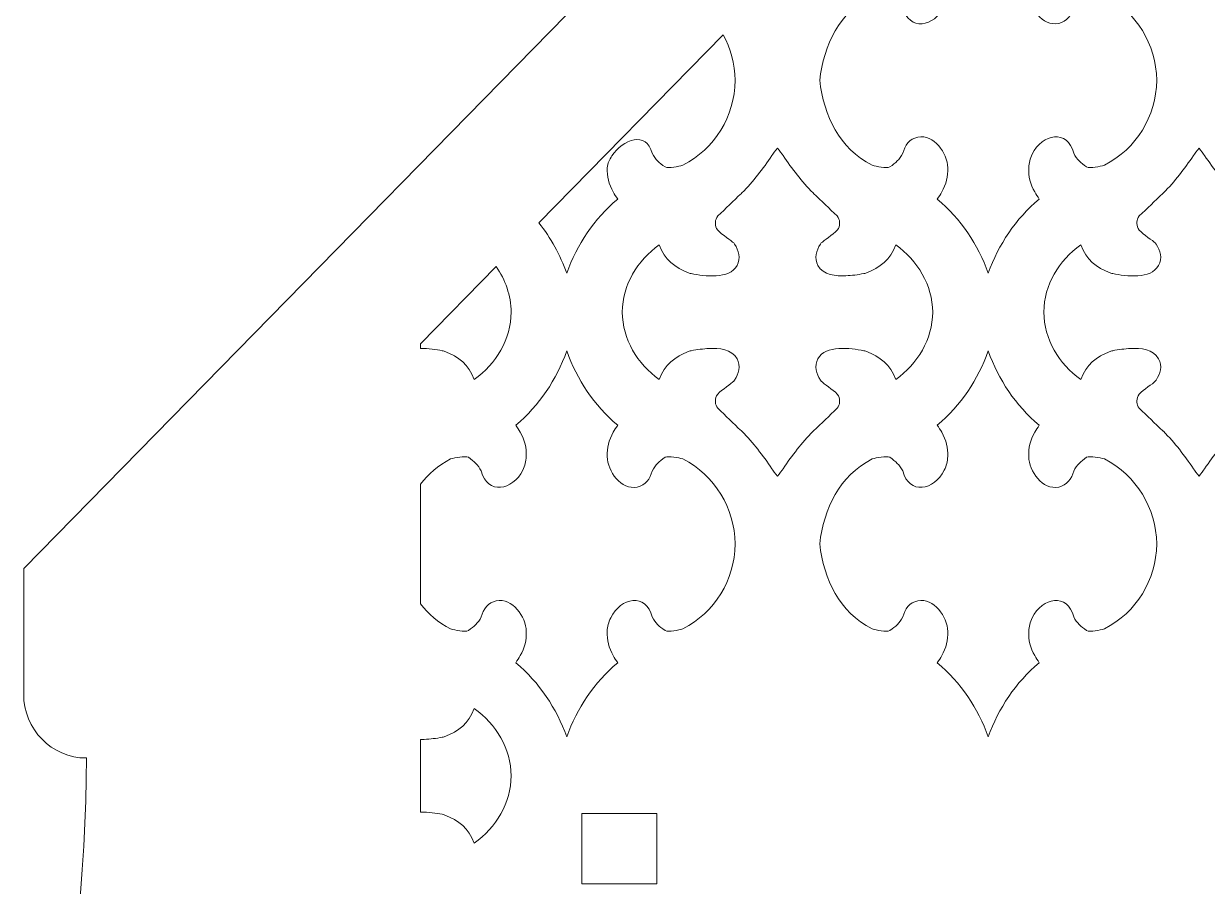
# Model space of a CAD drawing. Header units: centimetres. Extents: x -44 to 44, y -59 to 59.
# Drawn here: x -12.56 to -2.44, y 23.03 to 30.41 of the extents above; entities that cross this region are included whole.
import ezdxf

# ---------------------------------------------------------------- set-up
doc = ezdxf.new("R2010")
doc.units = ezdxf.units.CM
doc.header["$MEASUREMENT"] = 0
doc.layers.add('layer 1', color=7, linetype='Continuous')

msp = doc.modelspace()

# ---------------------------------------------------------------- linework, layer by layer
at = {"layer": 'layer 1', "lineweight": 9}
for points, knots in [([(0.39317, 40.29233), (0.39317, 40.29233), (1.78183, 40.29233), (1.78183, 40.29233), (1.78183, 40.29233), (2.21833, 40.29233), (2.57539, 39.93525), (2.57539, 39.49877), (2.57539, 39.49877), (2.57539, 39.49877), (2.57539, 39.49875), (2.57539, 39.49875), (2.57539, 39.49875), (2.57539, 39.14023), (2.33445, 38.83532), (2.00649, 38.73782), (2.00649, 38.73782), (2.00649, 38.73782), (2.03844, 38.70518), (2.03844, 38.70518), (2.03844, 38.70518), (2.03844, 38.70518), (2.38926, 38.34701), (2.38926, 38.34701), (2.38926, 38.34701), (2.38926, 38.34701), (14.71384, 25.76338), (14.71384, 25.76338), (14.71384, 25.76338), (14.71384, 25.76338), (14.71384, 24.69195), (14.71384, 24.69195), (14.71384, 24.69195), (14.71384, 24.38925), (14.47399, 24.14387), (14.17813, 24.14387), (14.17813, 24.14387), (14.17813, 22.24965), (14.71384, 19.31023), (14.71384, 18.51902), (14.71384, 18.51902), (14.71384, 18.51902), (14.71384, 16.93633), (14.71384, 16.93633), (14.71384, 16.93633), (14.71384, 16.14512), (14.17813, 13.2057), (14.17813, 11.31148), (14.17813, 11.31148), (14.47399, 11.31148), (14.71384, 11.0661), (14.71384, 10.7634), (14.71384, 10.7634), (14.71384, 10.7634), (14.71384, 9.69197), (14.71384, 9.69197), (14.71384, 9.69197), (14.71384, 9.69197), (14.17813, 9.69197), (14.17813, 9.69197), (14.17813, 9.69197), (14.17813, 9.69197), (13.65836, 9.69197), (13.65836, 9.69197), (13.65836, 9.69197), (13.65836, 9.69197), (13.00335, 9.69156), (13.00335, 9.69156), (13.00335, 9.69156), (13.00335, 9.69156), (13.00335, 18.63313), (13.00335, 18.63313), (13.00335, 18.63313), (13.00335, 18.63313), (12.40335, 18.63313), (12.40335, 18.63313), (12.40335, 18.63313), (12.40335, 18.63313), (12.40335, 9.69118), (12.40335, 9.69118), (12.40335, 9.69118), (12.40335, 9.69118), (-10.24476, 9.6768), (-10.24476, 9.6768), (-10.24476, 9.6768), (-10.24476, 9.6768), (-10.24476, 18.63313), (-10.24476, 18.63313), (-10.24476, 18.63313), (-10.24476, 18.63313), (-10.84476, 18.63313), (-10.84476, 18.63313), (-10.84476, 18.63313), (-10.84476, 18.63313), (-10.84476, 9.67641), (-10.84476, 9.67641), (-10.84476, 9.67641), (-10.84476, 9.67641), (-11.49101, 9.67601), (-11.49101, 9.67601), (-11.49101, 9.67601), (-11.49101, 9.67601), (-12.01954, 9.67601), (-12.01954, 9.67601), (-12.01954, 9.67601), (-12.01954, 9.67601), (-12.55526, 9.67601), (-12.55526, 9.67601), (-12.55526, 9.67601), (-12.55526, 9.67601), (-12.55526, 10.74744), (-12.55526, 10.74744), (-12.55526, 10.74744), (-12.55526, 11.05014), (-12.31541, 11.29551), (-12.01954, 11.29551), (-12.01954, 11.29551), (-12.01954, 13.18974), (-12.55526, 16.12916), (-12.55526, 16.92036), (-12.55526, 16.92036), (-12.55526, 16.92036), (-12.55526, 18.50306), (-12.55526, 18.50306), (-12.55526, 18.50306), (-12.55526, 19.29426), (-12.01954, 22.23369), (-12.01954, 24.12791), (-12.01954, 24.12791), (-12.31541, 24.12791), (-12.55526, 24.37329), (-12.55526, 24.67599), (-12.55526, 24.67599), (-12.55526, 24.67599), (-12.55526, 25.74741), (-12.55526, 25.74741), (-12.55526, 25.74741), (-12.55526, 25.74741), (0.08501, 38.65256), (0.08501, 38.65256), (0.08501, 38.65256), (0.08501, 38.65256), (0.16851, 38.73784), (0.16851, 38.73784), (0.16851, 38.73784), (-0.15947, 38.83534), (-0.40039, 39.14021), (-0.40039, 39.49875), (-0.40039, 39.49875), (-0.40039, 39.49875), (-0.40039, 39.49877), (-0.40039, 39.49877), (-0.40039, 39.49877), (-0.40039, 39.93525), (-0.04333, 40.29233), (0.39317, 40.29233)], [0, 0, 0, 0, 0.025, 0.025, 0.025, 0.025, 0.05, 0.05, 0.05, 0.05, 0.075, 0.075, 0.075, 0.075, 0.1, 0.1, 0.1, 0.1, 0.125, 0.125, 0.125, 0.125, 0.15, 0.15, 0.15, 0.15, 0.175, 0.175, 0.175, 0.175, 0.2, 0.2, 0.2, 0.2, 0.225, 0.225, 0.225, 0.225, 0.25, 0.25, 0.25, 0.25, 0.275, 0.275, 0.275, 0.275, 0.3, 0.3, 0.3, 0.3, 0.325, 0.325, 0.325, 0.325, 0.35, 0.35, 0.35, 0.35, 0.375, 0.375, 0.375, 0.375, 0.4, 0.4, 0.4, 0.4, 0.425, 0.425, 0.425, 0.425, 0.45, 0.45, 0.45, 0.45, 0.475, 0.475, 0.475, 0.475, 0.5, 0.5, 0.5, 0.5, 0.525, 0.525, 0.525, 0.525, 0.55, 0.55, 0.55, 0.55, 0.575, 0.575, 0.575, 0.575, 0.6, 0.6, 0.6, 0.6, 0.625, 0.625, 0.625, 0.625, 0.65, 0.65, 0.65, 0.65, 0.675, 0.675, 0.675, 0.675, 0.7, 0.7, 0.7, 0.7, 0.725, 0.725, 0.725, 0.725, 0.75, 0.75, 0.75, 0.75, 0.775, 0.775, 0.775, 0.775, 0.8, 0.8, 0.8, 0.8, 0.825, 0.825, 0.825, 0.825, 0.85, 0.85, 0.85, 0.85, 0.875, 0.875, 0.875, 0.875, 0.9, 0.9, 0.9, 0.9, 0.925, 0.925, 0.925, 0.925, 0.95, 0.95, 0.95, 0.95, 1, 1, 1, 1]), ([(-3.32263, 30.64734), (-3.36084, 30.65775), (-3.43948, 30.67536), (-3.47484, 30.66165), (-3.47484, 30.66165), (-3.52511, 30.62203), (-3.55556, 30.6018), (-3.58449, 30.54431), (-3.58449, 30.54431), (-3.60133, 30.47871), (-3.64161, 30.42116), (-3.71276, 30.40695), (-3.71276, 30.40695), (-3.85069, 30.37944), (-3.96555, 30.54289), (-3.96836, 30.66791), (-3.96836, 30.66791), (-3.97303, 30.74226), (-3.95346, 30.81041), (-3.91781, 30.87527), (-3.91781, 30.87527), (-3.90703, 30.8949), (-3.89222, 30.91551), (-3.87889, 30.93574), (-3.87889, 30.93574), (-4.08234, 31.1067), (-4.22522, 31.32308), (-4.31445, 31.57024), (-4.31445, 31.57024), (-4.40366, 31.32308), (-4.54654, 31.1067), (-4.75001, 30.93574), (-4.75001, 30.93574), (-4.73674, 30.91568), (-4.72187, 30.89498), (-4.71103, 30.87525), (-4.71103, 30.87525), (-4.67544, 30.81041), (-4.65587, 30.74231), (-4.66054, 30.66799), (-4.66054, 30.66799), (-4.66136, 30.62779), (-4.67256, 30.58787), (-4.69014, 30.55187), (-4.69014, 30.55187), (-4.77559, 30.37669), (-4.99284, 30.33741), (-5.04448, 30.5445), (-5.04448, 30.5445), (-5.07339, 30.60184), (-5.10386, 30.62207), (-5.15406, 30.66167), (-5.15406, 30.66167), (-5.1894, 30.67536), (-5.26804, 30.65775), (-5.30623, 30.64734), (-5.30623, 30.64734), (-5.58816, 30.50068), (-5.71802, 30.22556), (-5.75421, 29.92076), (-5.75421, 29.92076), (-5.71802, 29.61596), (-5.58819, 29.34081), (-5.30623, 29.19418), (-5.30623, 29.19418), (-5.26804, 29.18376), (-5.18938, 29.16615), (-5.15409, 29.17986), (-5.15409, 29.17986), (-5.10381, 29.21949), (-5.07332, 29.23974), (-5.04437, 29.29721), (-5.04437, 29.29721), (-5.02753, 29.3628), (-4.98724, 29.42036), (-4.91612, 29.43454), (-4.91612, 29.43454), (-4.77819, 29.46208), (-4.66337, 29.29864), (-4.66054, 29.17365), (-4.66054, 29.17365), (-4.65585, 29.09929), (-4.67541, 29.03113), (-4.71103, 28.96626), (-4.71103, 28.96626), (-4.72183, 28.94659), (-4.73664, 28.92596), (-4.74999, 28.90573), (-4.74999, 28.90573), (-4.54652, 28.73479), (-4.40366, 28.51841), (-4.31445, 28.27127), (-4.31445, 28.27127), (-4.22522, 28.51843), (-4.08234, 28.73484), (-3.87885, 28.90579), (-3.87885, 28.90579), (-3.89211, 28.92585), (-3.90699, 28.94655), (-3.91781, 28.96624), (-3.91781, 28.96624), (-3.95344, 29.03109), (-3.97301, 29.09921), (-3.96836, 29.17354), (-3.96836, 29.17354), (-3.96754, 29.21376), (-3.95634, 29.25371), (-3.93874, 29.28973), (-3.93874, 29.28973), (-3.85324, 29.46482), (-3.63604, 29.50406), (-3.5844, 29.29701), (-3.5844, 29.29701), (-3.55549, 29.23969), (-3.52504, 29.21946), (-3.47481, 29.17986), (-3.47481, 29.17986), (-3.43948, 29.16615), (-3.36081, 29.18376), (-3.32263, 29.19418), (-3.32263, 29.19418), (-3.04506, 29.33831), (-2.88349, 29.61064), (-2.874, 29.92076), (-2.874, 29.92076), (-2.88349, 30.23089), (-3.04506, 30.50321), (-3.32263, 30.64734)], [0, 0, 0, 0, 0.03030303, 0.03030303, 0.03030303, 0.03030303, 0.06060606, 0.06060606, 0.06060606, 0.06060606, 0.09090909, 0.09090909, 0.09090909, 0.09090909, 0.12121212, 0.12121212, 0.12121212, 0.12121212, 0.15151515, 0.15151515, 0.15151515, 0.15151515, 0.18181818, 0.18181818, 0.18181818, 0.18181818, 0.21212121, 0.21212121, 0.21212121, 0.21212121, 0.24242424, 0.24242424, 0.24242424, 0.24242424, 0.27272727, 0.27272727, 0.27272727, 0.27272727, 0.3030303, 0.3030303, 0.3030303, 0.3030303, 0.33333333, 0.33333333, 0.33333333, 0.33333333, 0.36363636, 0.36363636, 0.36363636, 0.36363636, 0.39393939, 0.39393939, 0.39393939, 0.39393939, 0.42424242, 0.42424242, 0.42424242, 0.42424242, 0.45454545, 0.45454545, 0.45454545, 0.45454545, 0.48484848, 0.48484848, 0.48484848, 0.48484848, 0.51515152, 0.51515152, 0.51515152, 0.51515152, 0.54545455, 0.54545455, 0.54545455, 0.54545455, 0.57575758, 0.57575758, 0.57575758, 0.57575758, 0.60606061, 0.60606061, 0.60606061, 0.60606061, 0.63636364, 0.63636364, 0.63636364, 0.63636364, 0.66666667, 0.66666667, 0.66666667, 0.66666667, 0.6969697, 0.6969697, 0.6969697, 0.6969697, 0.72727273, 0.72727273, 0.72727273, 0.72727273, 0.75757576, 0.75757576, 0.75757576, 0.75757576, 0.78787879, 0.78787879, 0.78787879, 0.78787879, 0.81818182, 0.81818182, 0.81818182, 0.81818182, 0.84848485, 0.84848485, 0.84848485, 0.84848485, 0.87878788, 0.87878788, 0.87878788, 0.87878788, 0.90909091, 0.90909091, 0.90909091, 0.90909091, 0.93939394, 0.93939394, 0.93939394, 0.93939394, 1, 1, 1, 1]), ([(-8.15321, 28.70214), (-8.05112, 28.57352), (-7.97254, 28.42862), (-7.91576, 28.27127), (-7.91576, 28.27127), (-7.82653, 28.51843), (-7.68364, 28.73484), (-7.48018, 28.90577), (-7.48018, 28.90577), (-7.49344, 28.92583), (-7.50831, 28.94653), (-7.51914, 28.96626), (-7.51914, 28.96626), (-7.55475, 29.03111), (-7.57431, 29.09923), (-7.56964, 29.17354), (-7.56964, 29.17354), (-7.56883, 29.21376), (-7.5477, 29.23952), (-7.53011, 29.27552), (-7.53011, 29.27552), (-7.43571, 29.41513), (-7.2342, 29.49165), (-7.18571, 29.29701), (-7.18571, 29.29701), (-7.1568, 29.23969), (-7.12633, 29.21944), (-7.07612, 29.17986), (-7.07612, 29.17986), (-7.04079, 29.16615), (-6.96212, 29.18376), (-6.92394, 29.19418), (-6.92394, 29.19418), (-6.64637, 29.33831), (-6.4848, 29.61064), (-6.47531, 29.92076), (-6.47531, 29.92076), (-6.47959, 30.06107), (-6.51501, 30.19363), (-6.57823, 30.31009), (-6.57823, 30.31009), (-6.57823, 30.31009), (-8.15321, 28.70214), (-8.15321, 28.70214)], [0, 0, 0, 0, 0.08333333, 0.08333333, 0.08333333, 0.08333333, 0.16666667, 0.16666667, 0.16666667, 0.16666667, 0.25, 0.25, 0.25, 0.25, 0.33333333, 0.33333333, 0.33333333, 0.33333333, 0.41666667, 0.41666667, 0.41666667, 0.41666667, 0.5, 0.5, 0.5, 0.5, 0.58333333, 0.58333333, 0.58333333, 0.58333333, 0.66666667, 0.66666667, 0.66666667, 0.66666667, 0.75, 0.75, 0.75, 0.75, 0.83333333, 0.83333333, 0.83333333, 0.83333333, 1, 1, 1, 1]), ([(-5.10429, 28.51474), (-5.15312, 28.38769), (-5.23436, 28.32094), (-5.36083, 28.2735), (-5.36083, 28.2735), (-5.36083, 28.2735), (-5.36929, 28.27031), (-5.36929, 28.27031), (-5.36929, 28.27031), (-5.36929, 28.27031), (-5.37819, 28.26861), (-5.37819, 28.26861), (-5.37819, 28.26861), (-5.42799, 28.25899), (-5.4807, 28.25222), (-5.53129, 28.24993), (-5.53129, 28.24993), (-5.61645, 28.24605), (-5.72346, 28.25413), (-5.76986, 28.33832), (-5.76986, 28.33832), (-5.80371, 28.39974), (-5.78537, 28.46586), (-5.74776, 28.5201), (-5.74776, 28.5201), (-5.74776, 28.5201), (-5.7408, 28.53013), (-5.7408, 28.53013), (-5.7408, 28.53013), (-5.7408, 28.53013), (-5.73178, 28.53834), (-5.73178, 28.53834), (-5.73178, 28.53834), (-5.69818, 28.56887), (-5.61491, 28.61651), (-5.59468, 28.65394), (-5.59468, 28.65394), (-5.57786, 28.69429), (-5.58066, 28.72569), (-5.6043, 28.761), (-5.6043, 28.761), (-5.67364, 28.82346), (-5.73654, 28.89169), (-5.80635, 28.95349), (-5.80635, 28.95349), (-5.80635, 28.95349), (-5.80875, 28.95561), (-5.80875, 28.95561), (-5.80875, 28.95561), (-5.80875, 28.95561), (-5.81102, 28.95789), (-5.81102, 28.95789), (-5.81102, 28.95789), (-5.90994, 29.05659), (-5.98907, 29.16298), (-6.06797, 29.27756), (-6.06797, 29.27756), (-6.07635, 29.28975), (-6.09752, 29.32082), (-6.11509, 29.34154), (-6.11509, 29.34154), (-6.13266, 29.32082), (-6.15384, 29.28975), (-6.16224, 29.27756), (-6.16224, 29.27756), (-6.24114, 29.16298), (-6.32027, 29.05659), (-6.41919, 28.95789), (-6.41919, 28.95789), (-6.41919, 28.95789), (-6.42146, 28.95561), (-6.42146, 28.95561), (-6.42146, 28.95561), (-6.42146, 28.95561), (-6.42386, 28.95349), (-6.42386, 28.95349), (-6.42386, 28.95349), (-6.49367, 28.89169), (-6.55654, 28.82344), (-6.62589, 28.761), (-6.62589, 28.761), (-6.64954, 28.72569), (-6.65233, 28.69429), (-6.63551, 28.65394), (-6.63551, 28.65394), (-6.61528, 28.61651), (-6.53201, 28.56887), (-6.49843, 28.53834), (-6.49843, 28.53834), (-6.49843, 28.53834), (-6.48939, 28.53013), (-6.48939, 28.53013), (-6.48939, 28.53013), (-6.48939, 28.53013), (-6.48244, 28.5201), (-6.48244, 28.5201), (-6.48244, 28.5201), (-6.44484, 28.46586), (-6.42649, 28.39974), (-6.46035, 28.33832), (-6.46035, 28.33832), (-6.52712, 28.21712), (-6.73817, 28.24665), (-6.85202, 28.26859), (-6.85202, 28.26859), (-6.85202, 28.26859), (-6.86089, 28.27031), (-6.86089, 28.27031), (-6.86089, 28.27031), (-6.86089, 28.27031), (-6.86938, 28.2735), (-6.86938, 28.2735), (-6.86938, 28.2735), (-6.99583, 28.32096), (-7.07706, 28.38771), (-7.1259, 28.51472), (-7.1259, 28.51472), (-7.31203, 28.38152), (-7.43899, 28.17161), (-7.44124, 27.94018), (-7.44124, 27.94018), (-7.43899, 27.70691), (-7.31203, 27.49678), (-7.1259, 27.36354), (-7.1259, 27.36354), (-7.07709, 27.49056), (-6.99583, 27.55731), (-6.86938, 27.60478), (-6.86938, 27.60478), (-6.86938, 27.60478), (-6.86085, 27.60799), (-6.86085, 27.60799), (-6.86085, 27.60799), (-6.86085, 27.60799), (-6.85189, 27.60971), (-6.85189, 27.60971), (-6.85189, 27.60971), (-6.80207, 27.61924), (-6.74953, 27.62604), (-6.69891, 27.62835), (-6.69891, 27.62835), (-6.61378, 27.63221), (-6.50676, 27.62415), (-6.46035, 27.53996), (-6.46035, 27.53996), (-6.42649, 27.47854), (-6.44484, 27.41241), (-6.48244, 27.35818), (-6.48244, 27.35818), (-6.48244, 27.35818), (-6.48939, 27.34813), (-6.48939, 27.34813), (-6.48939, 27.34813), (-6.48939, 27.34813), (-6.49843, 27.33992), (-6.49843, 27.33992), (-6.49843, 27.33992), (-6.53205, 27.30939), (-6.61528, 27.26177), (-6.63551, 27.22429), (-6.63551, 27.22429), (-6.65233, 27.18394), (-6.64954, 27.15259), (-6.62589, 27.11728), (-6.62589, 27.11728), (-6.55654, 27.05481), (-6.49369, 26.98656), (-6.42386, 26.92476), (-6.42386, 26.92476), (-6.42386, 26.92476), (-6.42146, 26.92264), (-6.42146, 26.92264), (-6.42146, 26.92264), (-6.42146, 26.92264), (-6.41919, 26.92037), (-6.41919, 26.92037), (-6.41919, 26.92037), (-6.32029, 26.82167), (-6.24111, 26.7153), (-6.16224, 26.6007), (-6.16224, 26.6007), (-6.15384, 26.58853), (-6.13266, 26.55744), (-6.11509, 26.53674), (-6.11509, 26.53674), (-6.09754, 26.55744), (-6.07637, 26.58853), (-6.06799, 26.6007), (-6.06799, 26.6007), (-5.98909, 26.7153), (-5.90991, 26.82167), (-5.81102, 26.92037), (-5.81102, 26.92037), (-5.81102, 26.92037), (-5.80875, 26.92264), (-5.80875, 26.92264), (-5.80875, 26.92264), (-5.80875, 26.92264), (-5.80635, 26.92476), (-5.80635, 26.92476), (-5.80635, 26.92476), (-5.73654, 26.98656), (-5.67364, 27.05479), (-5.6043, 27.11726), (-5.6043, 27.11726), (-5.58066, 27.15257), (-5.57786, 27.18394), (-5.59468, 27.22429), (-5.59468, 27.22429), (-5.61493, 27.26177), (-5.69816, 27.30936), (-5.73176, 27.3399), (-5.73176, 27.3399), (-5.73176, 27.3399), (-5.7408, 27.34813), (-5.7408, 27.34813), (-5.7408, 27.34813), (-5.7408, 27.34813), (-5.74776, 27.35818), (-5.74776, 27.35818), (-5.74776, 27.35818), (-5.78537, 27.41241), (-5.80371, 27.47854), (-5.76986, 27.53996), (-5.76986, 27.53996), (-5.70304, 27.6612), (-5.49214, 27.63154), (-5.37829, 27.60969), (-5.37829, 27.60969), (-5.37829, 27.60969), (-5.36936, 27.60797), (-5.36936, 27.60797), (-5.36936, 27.60797), (-5.36936, 27.60797), (-5.36083, 27.60478), (-5.36083, 27.60478), (-5.36083, 27.60478), (-5.23436, 27.55734), (-5.1531, 27.49056), (-5.10429, 27.36354), (-5.10429, 27.36354), (-4.91814, 27.49676), (-4.79117, 27.70669), (-4.78892, 27.93812), (-4.78892, 27.93812), (-4.79117, 28.17139), (-4.91816, 28.3815), (-5.10429, 28.51474)], [0, 0, 0, 0, 0.01587302, 0.01587302, 0.01587302, 0.01587302, 0.03174603, 0.03174603, 0.03174603, 0.03174603, 0.04761905, 0.04761905, 0.04761905, 0.04761905, 0.06349206, 0.06349206, 0.06349206, 0.06349206, 0.07936508, 0.07936508, 0.07936508, 0.07936508, 0.0952381, 0.0952381, 0.0952381, 0.0952381, 0.11111111, 0.11111111, 0.11111111, 0.11111111, 0.12698413, 0.12698413, 0.12698413, 0.12698413, 0.14285714, 0.14285714, 0.14285714, 0.14285714, 0.15873016, 0.15873016, 0.15873016, 0.15873016, 0.17460317, 0.17460317, 0.17460317, 0.17460317, 0.19047619, 0.19047619, 0.19047619, 0.19047619, 0.20634921, 0.20634921, 0.20634921, 0.20634921, 0.22222222, 0.22222222, 0.22222222, 0.22222222, 0.23809524, 0.23809524, 0.23809524, 0.23809524, 0.25396825, 0.25396825, 0.25396825, 0.25396825, 0.26984127, 0.26984127, 0.26984127, 0.26984127, 0.28571429, 0.28571429, 0.28571429, 0.28571429, 0.3015873, 0.3015873, 0.3015873, 0.3015873, 0.31746032, 0.31746032, 0.31746032, 0.31746032, 0.33333333, 0.33333333, 0.33333333, 0.33333333, 0.34920635, 0.34920635, 0.34920635, 0.34920635, 0.36507937, 0.36507937, 0.36507937, 0.36507937, 0.38095238, 0.38095238, 0.38095238, 0.38095238, 0.3968254, 0.3968254, 0.3968254, 0.3968254, 0.41269841, 0.41269841, 0.41269841, 0.41269841, 0.42857143, 0.42857143, 0.42857143, 0.42857143, 0.44444444, 0.44444444, 0.44444444, 0.44444444, 0.46031746, 0.46031746, 0.46031746, 0.46031746, 0.47619048, 0.47619048, 0.47619048, 0.47619048, 0.49206349, 0.49206349, 0.49206349, 0.49206349, 0.50793651, 0.50793651, 0.50793651, 0.50793651, 0.52380952, 0.52380952, 0.52380952, 0.52380952, 0.53968254, 0.53968254, 0.53968254, 0.53968254, 0.55555556, 0.55555556, 0.55555556, 0.55555556, 0.57142857, 0.57142857, 0.57142857, 0.57142857, 0.58730159, 0.58730159, 0.58730159, 0.58730159, 0.6031746, 0.6031746, 0.6031746, 0.6031746, 0.61904762, 0.61904762, 0.61904762, 0.61904762, 0.63492063, 0.63492063, 0.63492063, 0.63492063, 0.65079365, 0.65079365, 0.65079365, 0.65079365, 0.66666667, 0.66666667, 0.66666667, 0.66666667, 0.68253968, 0.68253968, 0.68253968, 0.68253968, 0.6984127, 0.6984127, 0.6984127, 0.6984127, 0.71428571, 0.71428571, 0.71428571, 0.71428571, 0.73015873, 0.73015873, 0.73015873, 0.73015873, 0.74603175, 0.74603175, 0.74603175, 0.74603175, 0.76190476, 0.76190476, 0.76190476, 0.76190476, 0.77777778, 0.77777778, 0.77777778, 0.77777778, 0.79365079, 0.79365079, 0.79365079, 0.79365079, 0.80952381, 0.80952381, 0.80952381, 0.80952381, 0.82539683, 0.82539683, 0.82539683, 0.82539683, 0.84126984, 0.84126984, 0.84126984, 0.84126984, 0.85714286, 0.85714286, 0.85714286, 0.85714286, 0.87301587, 0.87301587, 0.87301587, 0.87301587, 0.88888889, 0.88888889, 0.88888889, 0.88888889, 0.9047619, 0.9047619, 0.9047619, 0.9047619, 0.92063492, 0.92063492, 0.92063492, 0.92063492, 0.93650794, 0.93650794, 0.93650794, 0.93650794, 0.95238095, 0.95238095, 0.95238095, 0.95238095, 0.96825397, 0.96825397, 0.96825397, 0.96825397, 1, 1, 1, 1]), ([(-2.00301, 27.11728), (-1.97936, 27.15259), (-1.97655, 27.18394), (-1.99337, 27.22429), (-1.99337, 27.22429), (-2.01362, 27.26177), (-2.09685, 27.30936), (-2.13045, 27.3399), (-2.13045, 27.3399), (-2.13045, 27.3399), (-2.13949, 27.34813), (-2.13949, 27.34813), (-2.13949, 27.34813), (-2.13949, 27.34813), (-2.14646, 27.35818), (-2.14646, 27.35818), (-2.14646, 27.35818), (-2.18406, 27.41241), (-2.20241, 27.47854), (-2.16855, 27.53996), (-2.16855, 27.53996), (-2.10174, 27.6612), (-1.89084, 27.63154), (-1.77699, 27.60969), (-1.77699, 27.60969), (-1.77699, 27.60969), (-1.76805, 27.60797), (-1.76805, 27.60797), (-1.76805, 27.60797), (-1.76805, 27.60797), (-1.75952, 27.60478), (-1.75952, 27.60478), (-1.75952, 27.60478), (-1.63305, 27.55731), (-1.55181, 27.49056), (-1.503, 27.36354), (-1.503, 27.36354), (-1.31685, 27.49674), (-1.18991, 27.70669), (-1.18766, 27.93812), (-1.18766, 27.93812), (-1.18991, 28.17139), (-1.31687, 28.38152), (-1.503, 28.51474), (-1.503, 28.51474), (-1.55184, 28.38771), (-1.63305, 28.32096), (-1.75952, 28.2735), (-1.75952, 28.2735), (-1.75952, 28.2735), (-1.76799, 28.27033), (-1.76799, 28.27033), (-1.76799, 28.27033), (-1.76799, 28.27033), (-1.77688, 28.26861), (-1.77688, 28.26861), (-1.77688, 28.26861), (-1.82668, 28.25899), (-1.87939, 28.25222), (-1.92999, 28.24993), (-1.92999, 28.24993), (-2.01514, 28.24605), (-2.12216, 28.25413), (-2.16855, 28.33832), (-2.16855, 28.33832), (-2.20241, 28.39974), (-2.18406, 28.46586), (-2.14646, 28.5201), (-2.14646, 28.5201), (-2.14646, 28.5201), (-2.13949, 28.53013), (-2.13949, 28.53013), (-2.13949, 28.53013), (-2.13949, 28.53013), (-2.13047, 28.53834), (-2.13047, 28.53834), (-2.13047, 28.53834), (-2.09687, 28.56887), (-2.0136, 28.61651), (-1.99337, 28.65394), (-1.99337, 28.65394), (-1.97655, 28.69429), (-1.97936, 28.72569), (-2.00299, 28.761), (-2.00299, 28.761), (-2.07236, 28.82344), (-2.13523, 28.89169), (-2.20504, 28.95349), (-2.20504, 28.95349), (-2.20504, 28.95349), (-2.20744, 28.95561), (-2.20744, 28.95561), (-2.20744, 28.95561), (-2.20744, 28.95561), (-2.20971, 28.95789), (-2.20971, 28.95789), (-2.20971, 28.95789), (-2.30863, 29.05659), (-2.38774, 29.16298), (-2.46666, 29.27756), (-2.46666, 29.27756), (-2.47504, 29.28975), (-2.49624, 29.32082), (-2.51381, 29.34154), (-2.51381, 29.34154), (-2.53138, 29.32082), (-2.55253, 29.28975), (-2.56093, 29.27758), (-2.56093, 29.27758), (-2.63981, 29.16298), (-2.71899, 29.05659), (-2.81788, 28.95789), (-2.81788, 28.95789), (-2.81788, 28.95789), (-2.82015, 28.95561), (-2.82015, 28.95561), (-2.82015, 28.95561), (-2.82015, 28.95561), (-2.82255, 28.95349), (-2.82255, 28.95349), (-2.82255, 28.95349), (-2.89236, 28.89169), (-2.95524, 28.82344), (-3.02458, 28.761), (-3.02458, 28.761), (-3.04824, 28.72569), (-3.05102, 28.69429), (-3.03422, 28.65394), (-3.03422, 28.65394), (-3.01395, 28.61649), (-2.93074, 28.56887), (-2.89712, 28.53834), (-2.89712, 28.53834), (-2.89712, 28.53834), (-2.8881, 28.53013), (-2.8881, 28.53013), (-2.8881, 28.53013), (-2.8881, 28.53013), (-2.88114, 28.5201), (-2.88114, 28.5201), (-2.88114, 28.5201), (-2.84353, 28.46586), (-2.82519, 28.39974), (-2.85904, 28.33832), (-2.85904, 28.33832), (-2.92581, 28.21714), (-3.13686, 28.24663), (-3.25071, 28.26861), (-3.25071, 28.26861), (-3.25071, 28.26861), (-3.25961, 28.27033), (-3.25961, 28.27033), (-3.25961, 28.27033), (-3.25961, 28.27033), (-3.26807, 28.2735), (-3.26807, 28.2735), (-3.26807, 28.2735), (-3.39452, 28.32096), (-3.47578, 28.38771), (-3.52459, 28.51472), (-3.52459, 28.51472), (-3.71072, 28.38152), (-3.83769, 28.17161), (-3.83994, 27.94018), (-3.83994, 27.94018), (-3.83769, 27.70689), (-3.71074, 27.49678), (-3.52459, 27.36354), (-3.52459, 27.36354), (-3.4758, 27.49056), (-3.39452, 27.55731), (-3.26807, 27.60478), (-3.26807, 27.60478), (-3.26807, 27.60478), (-3.25954, 27.60797), (-3.25954, 27.60797), (-3.25954, 27.60797), (-3.25954, 27.60797), (-3.25061, 27.60969), (-3.25061, 27.60969), (-3.25061, 27.60969), (-3.20076, 27.61926), (-3.14822, 27.62604), (-3.09761, 27.62835), (-3.09761, 27.62835), (-3.01245, 27.63221), (-2.90544, 27.62415), (-2.85904, 27.53996), (-2.85904, 27.53996), (-2.82519, 27.47854), (-2.84353, 27.41241), (-2.88114, 27.35818), (-2.88114, 27.35818), (-2.88114, 27.35818), (-2.8881, 27.34813), (-2.8881, 27.34813), (-2.8881, 27.34813), (-2.8881, 27.34813), (-2.89714, 27.3399), (-2.89714, 27.3399), (-2.89714, 27.3399), (-2.93076, 27.30936), (-3.01395, 27.26179), (-3.03422, 27.22429), (-3.03422, 27.22429), (-3.05102, 27.18394), (-3.04824, 27.15259), (-3.02458, 27.11728), (-3.02458, 27.11728), (-2.95524, 27.05481), (-2.89239, 26.98656), (-2.82255, 26.92476), (-2.82255, 26.92476), (-2.82255, 26.92476), (-2.82015, 26.92264), (-2.82015, 26.92264), (-2.82015, 26.92264), (-2.82015, 26.92264), (-2.81788, 26.92037), (-2.81788, 26.92037), (-2.81788, 26.92037), (-2.71899, 26.82167), (-2.63979, 26.7153), (-2.56091, 26.6007), (-2.56091, 26.6007), (-2.55253, 26.58851), (-2.53138, 26.55744), (-2.51381, 26.53674), (-2.51381, 26.53674), (-2.49624, 26.55746), (-2.47506, 26.58853), (-2.46666, 26.60072), (-2.46666, 26.60072), (-2.38776, 26.7153), (-2.30861, 26.82167), (-2.20971, 26.92037), (-2.20971, 26.92037), (-2.20971, 26.92037), (-2.20744, 26.92264), (-2.20744, 26.92264), (-2.20744, 26.92264), (-2.20744, 26.92264), (-2.20504, 26.92476), (-2.20504, 26.92476), (-2.20504, 26.92476), (-2.13521, 26.98656), (-2.07236, 27.05481), (-2.00301, 27.11728)], [0, 0, 0, 0, 0.01587302, 0.01587302, 0.01587302, 0.01587302, 0.03174603, 0.03174603, 0.03174603, 0.03174603, 0.04761905, 0.04761905, 0.04761905, 0.04761905, 0.06349206, 0.06349206, 0.06349206, 0.06349206, 0.07936508, 0.07936508, 0.07936508, 0.07936508, 0.0952381, 0.0952381, 0.0952381, 0.0952381, 0.11111111, 0.11111111, 0.11111111, 0.11111111, 0.12698413, 0.12698413, 0.12698413, 0.12698413, 0.14285714, 0.14285714, 0.14285714, 0.14285714, 0.15873016, 0.15873016, 0.15873016, 0.15873016, 0.17460317, 0.17460317, 0.17460317, 0.17460317, 0.19047619, 0.19047619, 0.19047619, 0.19047619, 0.20634921, 0.20634921, 0.20634921, 0.20634921, 0.22222222, 0.22222222, 0.22222222, 0.22222222, 0.23809524, 0.23809524, 0.23809524, 0.23809524, 0.25396825, 0.25396825, 0.25396825, 0.25396825, 0.26984127, 0.26984127, 0.26984127, 0.26984127, 0.28571429, 0.28571429, 0.28571429, 0.28571429, 0.3015873, 0.3015873, 0.3015873, 0.3015873, 0.31746032, 0.31746032, 0.31746032, 0.31746032, 0.33333333, 0.33333333, 0.33333333, 0.33333333, 0.34920635, 0.34920635, 0.34920635, 0.34920635, 0.36507937, 0.36507937, 0.36507937, 0.36507937, 0.38095238, 0.38095238, 0.38095238, 0.38095238, 0.3968254, 0.3968254, 0.3968254, 0.3968254, 0.41269841, 0.41269841, 0.41269841, 0.41269841, 0.42857143, 0.42857143, 0.42857143, 0.42857143, 0.44444444, 0.44444444, 0.44444444, 0.44444444, 0.46031746, 0.46031746, 0.46031746, 0.46031746, 0.47619048, 0.47619048, 0.47619048, 0.47619048, 0.49206349, 0.49206349, 0.49206349, 0.49206349, 0.50793651, 0.50793651, 0.50793651, 0.50793651, 0.52380952, 0.52380952, 0.52380952, 0.52380952, 0.53968254, 0.53968254, 0.53968254, 0.53968254, 0.55555556, 0.55555556, 0.55555556, 0.55555556, 0.57142857, 0.57142857, 0.57142857, 0.57142857, 0.58730159, 0.58730159, 0.58730159, 0.58730159, 0.6031746, 0.6031746, 0.6031746, 0.6031746, 0.61904762, 0.61904762, 0.61904762, 0.61904762, 0.63492063, 0.63492063, 0.63492063, 0.63492063, 0.65079365, 0.65079365, 0.65079365, 0.65079365, 0.66666667, 0.66666667, 0.66666667, 0.66666667, 0.68253968, 0.68253968, 0.68253968, 0.68253968, 0.6984127, 0.6984127, 0.6984127, 0.6984127, 0.71428571, 0.71428571, 0.71428571, 0.71428571, 0.73015873, 0.73015873, 0.73015873, 0.73015873, 0.74603175, 0.74603175, 0.74603175, 0.74603175, 0.76190476, 0.76190476, 0.76190476, 0.76190476, 0.77777778, 0.77777778, 0.77777778, 0.77777778, 0.79365079, 0.79365079, 0.79365079, 0.79365079, 0.80952381, 0.80952381, 0.80952381, 0.80952381, 0.82539683, 0.82539683, 0.82539683, 0.82539683, 0.84126984, 0.84126984, 0.84126984, 0.84126984, 0.85714286, 0.85714286, 0.85714286, 0.85714286, 0.87301587, 0.87301587, 0.87301587, 0.87301587, 0.88888889, 0.88888889, 0.88888889, 0.88888889, 0.9047619, 0.9047619, 0.9047619, 0.9047619, 0.92063492, 0.92063492, 0.92063492, 0.92063492, 0.93650794, 0.93650794, 0.93650794, 0.93650794, 0.95238095, 0.95238095, 0.95238095, 0.95238095, 0.96825397, 0.96825397, 0.96825397, 0.96825397, 1, 1, 1, 1]), ([(-9.16513, 27.62955), (-9.09819, 27.63036), (-9.02955, 27.61929), (-8.9796, 27.60971), (-8.9796, 27.60971), (-8.9796, 27.60971), (-8.97064, 27.60799), (-8.97064, 27.60799), (-8.97064, 27.60799), (-8.97064, 27.60799), (-8.96211, 27.60478), (-8.96211, 27.60478), (-8.96211, 27.60478), (-8.83564, 27.55731), (-8.75441, 27.49056), (-8.70559, 27.36354), (-8.70559, 27.36354), (-8.51944, 27.49676), (-8.39248, 27.70669), (-8.39023, 27.93812), (-8.39023, 27.93812), (-8.3916, 28.0809), (-8.43971, 28.21502), (-8.51953, 28.32812), (-8.51953, 28.32812), (-8.51953, 28.32812), (-9.16513, 27.669), (-9.16513, 27.669), (-9.16513, 27.669), (-9.16513, 27.669), (-9.16513, 27.62955), (-9.16513, 27.62955)], [0, 0, 0, 0, 0.11111111, 0.11111111, 0.11111111, 0.11111111, 0.22222222, 0.22222222, 0.22222222, 0.22222222, 0.33333333, 0.33333333, 0.33333333, 0.33333333, 0.44444444, 0.44444444, 0.44444444, 0.44444444, 0.55555556, 0.55555556, 0.55555556, 0.55555556, 0.66666667, 0.66666667, 0.66666667, 0.66666667, 0.77777778, 0.77777778, 0.77777778, 0.77777778, 1, 1, 1, 1]), ([(-9.16513, 25.4469), (-9.09887, 25.36014), (-9.01408, 25.28636), (-8.90754, 25.23094), (-8.90754, 25.23094), (-8.86935, 25.22053), (-8.79069, 25.20291), (-8.75535, 25.21661), (-8.75535, 25.21661), (-8.7051, 25.25625), (-8.67463, 25.27648), (-8.64568, 25.33395), (-8.64568, 25.33395), (-8.62884, 25.39954), (-8.58855, 25.4571), (-8.51743, 25.47129), (-8.51743, 25.47129), (-8.37949, 25.49882), (-8.26466, 25.33539), (-8.26185, 25.21039), (-8.26185, 25.21039), (-8.25716, 25.13601), (-8.27672, 25.06787), (-8.31234, 25.00301), (-8.31234, 25.00301), (-8.32314, 24.98336), (-8.33794, 24.96272), (-8.35129, 24.94247), (-8.35129, 24.94247), (-8.14783, 24.77156), (-8.00496, 24.55515), (-7.91576, 24.30801), (-7.91576, 24.30801), (-7.82653, 24.55517), (-7.68364, 24.77158), (-7.48018, 24.94251), (-7.48018, 24.94251), (-7.49344, 24.96257), (-7.50831, 24.98329), (-7.51916, 25.00301), (-7.51916, 25.00301), (-7.55475, 25.06785), (-7.57431, 25.13597), (-7.56964, 25.21029), (-7.56964, 25.21029), (-7.56883, 25.25051), (-7.55762, 25.29045), (-7.54003, 25.32645), (-7.54003, 25.32645), (-7.45453, 25.50156), (-7.23733, 25.5408), (-7.18571, 25.33376), (-7.18571, 25.33376), (-7.1568, 25.27644), (-7.12633, 25.25619), (-7.07614, 25.21663), (-7.07614, 25.21663), (-7.04079, 25.20291), (-6.96214, 25.22053), (-6.92394, 25.23094), (-6.92394, 25.23094), (-6.64637, 25.37507), (-6.4848, 25.64736), (-6.47531, 25.9575), (-6.47531, 25.9575), (-6.4848, 26.26764), (-6.64637, 26.53995), (-6.92394, 26.68408), (-6.92394, 26.68408), (-6.96214, 26.69449), (-7.04079, 26.71211), (-7.07614, 26.69839), (-7.07614, 26.69839), (-7.12639, 26.65877), (-7.15686, 26.63852), (-7.18579, 26.58105), (-7.18579, 26.58105), (-7.20264, 26.51548), (-7.24292, 26.4579), (-7.31404, 26.44371), (-7.31404, 26.44371), (-7.45198, 26.41616), (-7.56681, 26.57961), (-7.56964, 26.70461), (-7.56964, 26.70461), (-7.57434, 26.77899), (-7.55477, 26.84713), (-7.51914, 26.91199), (-7.51914, 26.91199), (-7.50836, 26.93166), (-7.49355, 26.95228), (-7.4802, 26.97253), (-7.4802, 26.97253), (-7.68366, 27.14344), (-7.82653, 27.35983), (-7.91576, 27.60699), (-7.91576, 27.60699), (-8.00496, 27.35983), (-8.14785, 27.14342), (-8.35131, 26.97249), (-8.35131, 26.97249), (-8.33805, 26.95243), (-8.32318, 26.93173), (-8.31236, 26.91199), (-8.31236, 26.91199), (-8.27674, 26.84715), (-8.25718, 26.77905), (-8.26185, 26.70471), (-8.26185, 26.70471), (-8.26264, 26.66451), (-8.27385, 26.62459), (-8.29142, 26.58859), (-8.29142, 26.58859), (-8.37688, 26.41344), (-8.59414, 26.37418), (-8.64579, 26.58124), (-8.64579, 26.58124), (-8.67469, 26.63859), (-8.70514, 26.65881), (-8.75535, 26.69841), (-8.75535, 26.69841), (-8.79069, 26.71211), (-8.86935, 26.69449), (-8.90754, 26.68408), (-8.90754, 26.68408), (-9.01408, 26.62866), (-9.09887, 26.55489), (-9.16513, 26.4681), (-9.16513, 26.4681), (-9.16513, 26.4681), (-9.16513, 25.4469), (-9.16513, 25.4469)], [0, 0, 0, 0, 0.02941176, 0.02941176, 0.02941176, 0.02941176, 0.05882353, 0.05882353, 0.05882353, 0.05882353, 0.08823529, 0.08823529, 0.08823529, 0.08823529, 0.11764706, 0.11764706, 0.11764706, 0.11764706, 0.14705882, 0.14705882, 0.14705882, 0.14705882, 0.17647059, 0.17647059, 0.17647059, 0.17647059, 0.20588235, 0.20588235, 0.20588235, 0.20588235, 0.23529412, 0.23529412, 0.23529412, 0.23529412, 0.26470588, 0.26470588, 0.26470588, 0.26470588, 0.29411765, 0.29411765, 0.29411765, 0.29411765, 0.32352941, 0.32352941, 0.32352941, 0.32352941, 0.35294118, 0.35294118, 0.35294118, 0.35294118, 0.38235294, 0.38235294, 0.38235294, 0.38235294, 0.41176471, 0.41176471, 0.41176471, 0.41176471, 0.44117647, 0.44117647, 0.44117647, 0.44117647, 0.47058824, 0.47058824, 0.47058824, 0.47058824, 0.5, 0.5, 0.5, 0.5, 0.52941176, 0.52941176, 0.52941176, 0.52941176, 0.55882353, 0.55882353, 0.55882353, 0.55882353, 0.58823529, 0.58823529, 0.58823529, 0.58823529, 0.61764706, 0.61764706, 0.61764706, 0.61764706, 0.64705882, 0.64705882, 0.64705882, 0.64705882, 0.67647059, 0.67647059, 0.67647059, 0.67647059, 0.70588235, 0.70588235, 0.70588235, 0.70588235, 0.73529412, 0.73529412, 0.73529412, 0.73529412, 0.76470588, 0.76470588, 0.76470588, 0.76470588, 0.79411765, 0.79411765, 0.79411765, 0.79411765, 0.82352941, 0.82352941, 0.82352941, 0.82352941, 0.85294118, 0.85294118, 0.85294118, 0.85294118, 0.88235294, 0.88235294, 0.88235294, 0.88235294, 0.91176471, 0.91176471, 0.91176471, 0.91176471, 0.94117647, 0.94117647, 0.94117647, 0.94117647, 1, 1, 1, 1]), ([(-3.5844, 25.33376), (-3.55549, 25.27644), (-3.52504, 25.25621), (-3.47484, 25.21663), (-3.47484, 25.21663), (-3.43948, 25.20291), (-3.36084, 25.22053), (-3.32263, 25.23094), (-3.32263, 25.23094), (-3.04506, 25.37507), (-2.88349, 25.64736), (-2.874, 25.9575), (-2.874, 25.9575), (-2.88349, 26.26764), (-3.04506, 26.53995), (-3.32263, 26.68408), (-3.32263, 26.68408), (-3.36084, 26.69449), (-3.43948, 26.71211), (-3.47484, 26.69839), (-3.47484, 26.69839), (-3.52511, 26.65877), (-3.55556, 26.63854), (-3.58451, 26.58105), (-3.58451, 26.58105), (-3.60135, 26.51548), (-3.64164, 26.4579), (-3.71276, 26.44369), (-3.71276, 26.44369), (-3.85069, 26.41618), (-3.96555, 26.57961), (-3.96836, 26.70463), (-3.96836, 26.70463), (-3.97303, 26.77899), (-3.95346, 26.84715), (-3.91783, 26.91201), (-3.91783, 26.91201), (-3.90703, 26.93166), (-3.89222, 26.95228), (-3.87889, 26.97251), (-3.87889, 26.97251), (-4.08236, 27.14342), (-4.22522, 27.35983), (-4.31445, 27.60699), (-4.31445, 27.60699), (-4.40366, 27.35983), (-4.54652, 27.14342), (-4.75001, 26.97251), (-4.75001, 26.97251), (-4.73672, 26.95243), (-4.72187, 26.93175), (-4.71103, 26.91199), (-4.71103, 26.91199), (-4.67544, 26.84715), (-4.65587, 26.77903), (-4.66054, 26.70471), (-4.66054, 26.70471), (-4.66136, 26.66451), (-4.67256, 26.62461), (-4.69011, 26.58861), (-4.69011, 26.58861), (-4.77557, 26.41346), (-4.99284, 26.37418), (-5.04448, 26.58124), (-5.04448, 26.58124), (-5.07339, 26.63859), (-5.10386, 26.65881), (-5.15406, 26.69841), (-5.15406, 26.69841), (-5.1894, 26.71211), (-5.26804, 26.69449), (-5.30623, 26.68408), (-5.30623, 26.68408), (-5.58816, 26.53742), (-5.71802, 26.2623), (-5.75421, 25.9575), (-5.75421, 25.9575), (-5.71802, 25.65268), (-5.58819, 25.3776), (-5.30623, 25.23094), (-5.30623, 25.23094), (-5.26804, 25.22053), (-5.1894, 25.20291), (-5.15406, 25.21661), (-5.15406, 25.21661), (-5.10379, 25.25625), (-5.07332, 25.27648), (-5.04437, 25.33395), (-5.04437, 25.33395), (-5.02753, 25.39954), (-4.98724, 25.4571), (-4.91612, 25.47129), (-4.91612, 25.47129), (-4.77819, 25.49882), (-4.66337, 25.33539), (-4.66054, 25.21039), (-4.66054, 25.21039), (-4.65585, 25.13604), (-4.67541, 25.06787), (-4.71103, 25.00301), (-4.71103, 25.00301), (-4.72183, 24.98334), (-4.73664, 24.9627), (-4.74996, 24.94247), (-4.74996, 24.94247), (-4.54652, 24.77156), (-4.40366, 24.55515), (-4.31445, 24.30801), (-4.31445, 24.30801), (-4.22522, 24.55517), (-4.08234, 24.7716), (-3.87887, 24.94251), (-3.87887, 24.94251), (-3.89214, 24.96259), (-3.90699, 24.98329), (-3.91783, 25.00301), (-3.91783, 25.00301), (-3.95344, 25.06783), (-3.97301, 25.13595), (-3.96836, 25.21029), (-3.96836, 25.21029), (-3.96754, 25.25051), (-3.95634, 25.29045), (-3.93874, 25.32647), (-3.93874, 25.32647), (-3.85324, 25.50156), (-3.63604, 25.5408), (-3.5844, 25.33376)], [0, 0, 0, 0, 0.03030303, 0.03030303, 0.03030303, 0.03030303, 0.06060606, 0.06060606, 0.06060606, 0.06060606, 0.09090909, 0.09090909, 0.09090909, 0.09090909, 0.12121212, 0.12121212, 0.12121212, 0.12121212, 0.15151515, 0.15151515, 0.15151515, 0.15151515, 0.18181818, 0.18181818, 0.18181818, 0.18181818, 0.21212121, 0.21212121, 0.21212121, 0.21212121, 0.24242424, 0.24242424, 0.24242424, 0.24242424, 0.27272727, 0.27272727, 0.27272727, 0.27272727, 0.3030303, 0.3030303, 0.3030303, 0.3030303, 0.33333333, 0.33333333, 0.33333333, 0.33333333, 0.36363636, 0.36363636, 0.36363636, 0.36363636, 0.39393939, 0.39393939, 0.39393939, 0.39393939, 0.42424242, 0.42424242, 0.42424242, 0.42424242, 0.45454545, 0.45454545, 0.45454545, 0.45454545, 0.48484848, 0.48484848, 0.48484848, 0.48484848, 0.51515152, 0.51515152, 0.51515152, 0.51515152, 0.54545455, 0.54545455, 0.54545455, 0.54545455, 0.57575758, 0.57575758, 0.57575758, 0.57575758, 0.60606061, 0.60606061, 0.60606061, 0.60606061, 0.63636364, 0.63636364, 0.63636364, 0.63636364, 0.66666667, 0.66666667, 0.66666667, 0.66666667, 0.6969697, 0.6969697, 0.6969697, 0.6969697, 0.72727273, 0.72727273, 0.72727273, 0.72727273, 0.75757576, 0.75757576, 0.75757576, 0.75757576, 0.78787879, 0.78787879, 0.78787879, 0.78787879, 0.81818182, 0.81818182, 0.81818182, 0.81818182, 0.84848485, 0.84848485, 0.84848485, 0.84848485, 0.87878788, 0.87878788, 0.87878788, 0.87878788, 0.90909091, 0.90909091, 0.90909091, 0.90909091, 0.93939394, 0.93939394, 0.93939394, 0.93939394, 1, 1, 1, 1]), ([(-9.16513, 23.66629), (-9.09812, 23.66711), (-9.02944, 23.65603), (-8.97947, 23.64641), (-8.97947, 23.64641), (-8.97947, 23.64641), (-8.9706, 23.64469), (-8.9706, 23.64469), (-8.9706, 23.64469), (-8.9706, 23.64469), (-8.96211, 23.6415), (-8.96211, 23.6415), (-8.96211, 23.6415), (-8.83564, 23.59404), (-8.75441, 23.52731), (-8.70559, 23.40028), (-8.70559, 23.40028), (-8.51946, 23.5335), (-8.39248, 23.74341), (-8.39023, 23.97484), (-8.39023, 23.97484), (-8.39248, 24.20811), (-8.51946, 24.41824), (-8.70559, 24.55149), (-8.70559, 24.55149), (-8.75441, 24.42444), (-8.83564, 24.35773), (-8.96211, 24.31026), (-8.96211, 24.31026), (-8.96211, 24.31026), (-8.9706, 24.30707), (-8.9706, 24.30707), (-8.9706, 24.30707), (-8.9706, 24.30707), (-8.97947, 24.30536), (-8.97947, 24.30536), (-8.97947, 24.30536), (-9.02929, 24.29576), (-9.08196, 24.28899), (-9.13256, 24.28667), (-9.13256, 24.28667), (-9.14312, 24.2862), (-9.15405, 24.2859), (-9.16513, 24.2859), (-9.16513, 24.2859), (-9.16513, 24.2859), (-9.16513, 23.66629), (-9.16513, 23.66629)], [0, 0, 0, 0, 0.07692308, 0.07692308, 0.07692308, 0.07692308, 0.15384615, 0.15384615, 0.15384615, 0.15384615, 0.23076923, 0.23076923, 0.23076923, 0.23076923, 0.30769231, 0.30769231, 0.30769231, 0.30769231, 0.38461538, 0.38461538, 0.38461538, 0.38461538, 0.46153846, 0.46153846, 0.46153846, 0.46153846, 0.53846154, 0.53846154, 0.53846154, 0.53846154, 0.61538462, 0.61538462, 0.61538462, 0.61538462, 0.69230769, 0.69230769, 0.69230769, 0.69230769, 0.76923077, 0.76923077, 0.76923077, 0.76923077, 0.84615385, 0.84615385, 0.84615385, 0.84615385, 1, 1, 1, 1]), ([(-7.78798, 23.65247), (-7.78798, 23.65247), (-7.14512, 23.65247), (-7.14512, 23.65247), (-7.14512, 23.65247), (-7.14512, 23.65247), (-7.14512, 23.05247), (-7.14512, 23.05247), (-7.14512, 23.05247), (-7.14512, 23.05247), (-7.78798, 23.05247), (-7.78798, 23.05247), (-7.78798, 23.05247), (-7.78798, 23.05247), (-7.78798, 23.65247), (-7.78798, 23.65247)], [0, 0, 0, 0, 0.2, 0.2, 0.2, 0.2, 0.4, 0.4, 0.4, 0.4, 0.6, 0.6, 0.6, 0.6, 1, 1, 1, 1])]:
    msp.add_open_spline(points, degree=3, knots=knots, dxfattribs=at)

doc.saveas('drawing.dxf')
